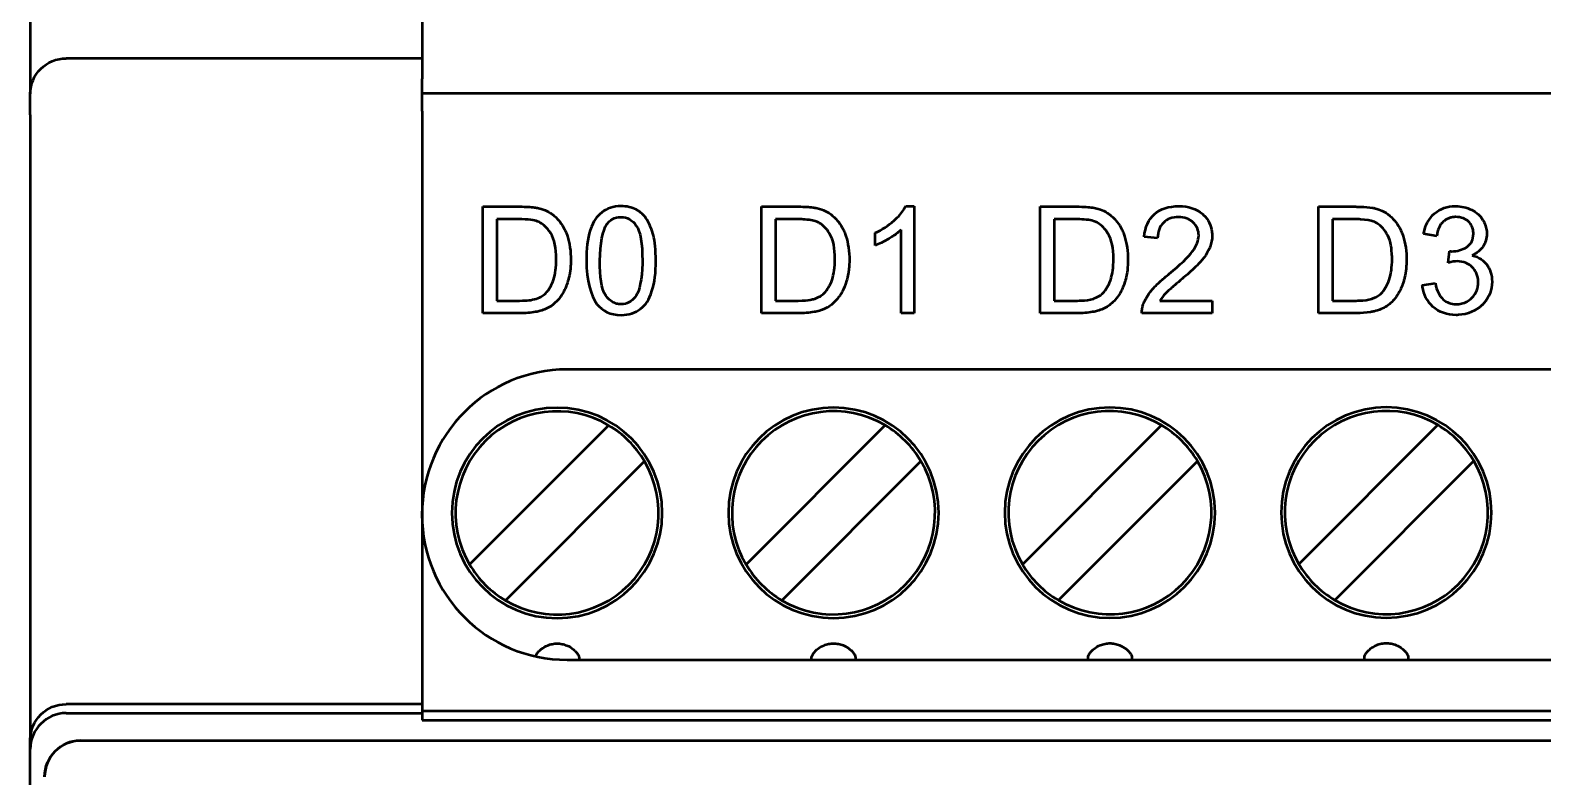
# Model space of a CAD drawing. Header units: millimetres. Extents: x 52 to 3850, y 79 to 1546.
# Drawn here: x 1222.01 to 1255, y 960.86 to 977.13 of the extents above; entities that cross this region are included whole.
import ezdxf

# ---------------------------------------------------------------- set-up
doc = ezdxf.new("R2010")
doc.units = ezdxf.units.MM
doc.header["$LTSCALE"] = 25
doc.layers.add('Visible', color=7, linetype='Continuous', lineweight=50)

msp = doc.modelspace()

# ---------------------------------------------------------------- linework, layer by layer
at = {"layer": 'Visible'}
for p, q in [((1222.009, 997.314), (1222.009, 975.749)), ((1230.554, 997.313), (1230.554, 976.522)), ((1230.554, 976.522), (1222.796, 976.522)), ((1230.554, 976.522), (1230.554, 976.078)), ((1230.554, 975.371), (1230.554, 976.078)), ((1222.009, 975.293), (1222.009, 975.749)), ((1327.389, 975.752), (1230.554, 975.752)), ((1222.009, 975.293), (1222.009, 961.67)), ((1230.554, 975.371), (1230.554, 962.443)), ((1231.882, 970.966), (1231.882, 973.289)), ((1237.957, 970.966), (1237.957, 973.289)), ((1241.104, 973.299), (1241.288, 973.299)), ((1241.288, 973.299), (1241.288, 970.966)), ((1244.033, 970.966), (1244.033, 973.289)), ((1250.109, 970.966), (1250.109, 973.289)), ((1232.187, 973.014), (1232.187, 971.239)), ((1238.263, 973.014), (1238.263, 971.239)), ((1244.339, 973.014), (1244.339, 971.239)), ((1250.415, 973.014), (1250.415, 971.239)), ((1240.434, 972.44), (1240.434, 972.715)), ((1241.003, 970.966), (1241.003, 972.784)), ((1246.598, 972.599), (1246.305, 972.629)), ((1252.685, 972.647), (1252.4, 972.698)), ((1252.933, 972.067), (1252.964, 972.317)), ((1252.371, 971.58), (1252.655, 971.617)), ((1246.648, 971.239), (1247.79, 971.239)), ((1247.79, 971.239), (1247.79, 970.966)), ((1241.288, 970.966), (1241.003, 970.966)), ((1247.79, 970.966), (1246.252, 970.966)), ((1306.136, 969.739), (1233.718, 969.739)), ((1231.593, 965.486), (1234.624, 968.52)), ((1237.621, 965.488), (1240.653, 968.523)), ((1243.649, 965.491), (1246.681, 968.526)), ((1249.678, 965.494), (1252.71, 968.529)), ((1235.408, 967.737), (1232.376, 964.703)), ((1241.436, 967.74), (1238.405, 964.706)), ((1247.465, 967.743), (1244.433, 964.709)), ((1253.493, 967.746), (1250.462, 964.712)), ((1233.718, 963.41), (1324.225, 963.41)), ((1230.554, 962.443), (1222.796, 962.443)), ((1230.554, 962.443), (1230.554, 962.248)), ((1327.389, 962.291), (1230.554, 962.291)), ((1222.796, 962.248), (1230.554, 962.248)), ((1230.554, 962.248), (1230.554, 962.091)), ((1230.554, 962.091), (1327.389, 962.091)), ((1222.009, 961.461), (1222.009, 961.67)), ((1223.096, 961.652), (1223.114, 961.652)), ((1223.114, 961.652), (1334.829, 961.652)), ((1222.009, 892.57), (1222.009, 961.461))]:
    msp.add_line(p, q, dxfattribs=at)
at = {"layer": 'Visible', "extrusion": (0, 0, -1)}
for centre in [(-1233.5, 966.612), (-1239.529, 966.614), (-1245.557, 966.617), (-1251.586, 966.62)]:
    msp.add_circle(centre, 2.294, dxfattribs=at)
at = {"layer": 'Visible'}
for centre, radius, start, end in [((1233.718, 966.574), 3.165, 90, 180), ((1233.5, 966.612), 2.215, 59.5055, 210.5505), ((1239.529, 966.614), 2.215, 59.5055, 210.5505), ((1245.557, 966.617), 2.215, 59.5055, 210.5505), ((1251.586, 966.62), 2.215, 59.5055, 210.5505), ((1233.5, 966.612), 2.215, 30.5505, 59.5055), ((1239.529, 966.614), 2.215, 30.5505, 59.5055), ((1245.557, 966.617), 2.215, 30.5505, 59.5055), ((1251.586, 966.62), 2.215, 30.5505, 59.5055), ((1233.5, 966.612), 2.215, 239.5055, 30.5505), ((1239.529, 966.614), 2.215, 239.5055, 30.5505), ((1245.557, 966.617), 2.215, 239.5055, 30.5505), ((1251.586, 966.62), 2.215, 239.5055, 30.5505), ((1233.718, 966.574), 3.165, 180, 270), ((1233.5, 966.612), 2.215, 210.5505, 239.5055), ((1239.529, 966.614), 2.215, 210.5505, 239.5055), ((1245.557, 966.617), 2.215, 210.5505, 239.5055), ((1251.586, 966.62), 2.215, 210.5505, 239.5055)]:
    msp.add_arc(centre, radius, start, end, dxfattribs=at)
at = {"layer": 'Visible', "extrusion": (0, 0, -1)}
for centre, start, end in [((-1233.502, 963.451), 179.5019, 184.8801), ((-1239.53, 963.454), 354.766, 0.4421), ((-1239.53, 963.454), 179.5019, 185.234), ((-1245.559, 963.456), 354.4119, 0.4421), ((-1245.559, 963.456), 179.5019, 185.5881), ((-1251.587, 963.459), 354.0576, 0.4421), ((-1251.587, 963.459), 179.5019, 185.9424)]:
    msp.add_arc(centre, 0.478, start, end, dxfattribs=at)
for centre, major_axis, ratio, start_param, end_param in [((1222.796, 975.749), (0.786, 0), 0.982697, 3.141593, 4.712389), ((1222.796, 961.67), (0.786, 0), 0.982697, 3.141593, 4.712389), ((1223.114, 960.861), (0.559, 0.559), 0.999315, 3.927333, 5.497433)]:
    msp.add_ellipse(centre, major_axis=major_axis, ratio=ratio, start_param=start_param, end_param=end_param, dxfattribs=at)
at = {"layer": 'Visible'}
for centre, major_axis, ratio, start_param, end_param in [((1222.796, 961.461), (0, -0.787), 0.999848, 3.141593, 4.712389), ((1223.114, 960.86), (0, 0.791), 0.999657, 0.023551, 1.570157)]:
    msp.add_ellipse(centre, major_axis=major_axis, ratio=ratio, start_param=start_param, end_param=end_param, dxfattribs=at)
for points, knots in [([(1231.882, 973.289), (1232.139, 973.289), (1232.396, 973.289), (1232.68, 973.289), (1232.831, 973.289), (1232.923, 973.283), (1233.011, 973.27), (1233.039, 973.266), (1233.061, 973.263), (1233.093, 973.255), (1233.181, 973.235), (1233.226, 973.216), (1233.271, 973.194), (1233.331, 973.166), (1233.375, 973.139), (1233.434, 973.089), (1233.532, 973.005), (1233.608, 972.906), (1233.664, 972.794), (1233.681, 972.761), (1233.697, 972.723), (1233.709, 972.691), (1233.754, 972.573), (1233.794, 972.378), (1233.799, 972.194), (1233.799, 972.176), (1233.799, 972.158), (1233.799, 972.14), (1233.799, 971.997), (1233.787, 971.867), (1233.757, 971.742), (1233.751, 971.719), (1233.745, 971.696), (1233.738, 971.671), (1233.702, 971.554), (1233.674, 971.491), (1233.637, 971.423), (1233.62, 971.392), (1233.603, 971.365), (1233.58, 971.332), (1233.576, 971.326), (1233.572, 971.322), (1233.568, 971.316), (1233.557, 971.301), (1233.546, 971.287), (1233.535, 971.274), (1233.479, 971.207), (1233.431, 971.164), (1233.368, 971.122), (1233.301, 971.077), (1233.217, 971.04), (1233.132, 971.016), (1233.118, 971.012), (1233.103, 971.008), (1233.091, 971.005), (1233.022, 970.988), (1232.887, 970.969), (1232.773, 970.966), (1232.755, 970.966), (1232.735, 970.966), (1232.719, 970.966), (1232.49, 970.966), (1232.157, 970.966), (1231.882, 970.966)], [0.3042447, 0.3042447, 0.3042447, 0.3042447, 0.4053421, 0.4053421, 0.4053421, 0.4465026, 0.4465026, 0.4465026, 0.4592559, 0.4592559, 0.4592559, 0.4821653, 0.4821653, 0.4821653, 0.5131307, 0.5131307, 0.5131307, 0.5638954, 0.5638954, 0.5638954, 0.578976, 0.578976, 0.578976, 0.6441163, 0.6441163, 0.6441163, 0.6504663, 0.6504663, 0.6504663, 0.7010586, 0.7010586, 0.7010586, 0.7107561, 0.7107561, 0.7107561, 0.7452102, 0.7452102, 0.7452102, 0.7605198, 0.7605198, 0.7605198, 0.7627445, 0.7627445, 0.7627445, 0.7690261, 0.7690261, 0.7690261, 0.8016999, 0.8016999, 0.8016999, 0.8372101, 0.8372101, 0.8372101, 0.8428845, 0.8428845, 0.8428845, 0.8848278, 0.8848278, 0.8848278, 0.8916952, 0.8916952, 0.8916952, 1, 1, 1, 1]), ([(1234.14, 972.111), (1234.14, 972.372), (1234.162, 972.59), (1234.225, 972.776), (1234.295, 972.986), (1234.356, 973.066), (1234.477, 973.163), (1234.588, 973.254), (1234.728, 973.299), (1234.897, 973.299), (1235.02, 973.299), (1235.129, 973.274), (1235.226, 973.224), (1235.326, 973.171), (1235.399, 973.098), (1235.458, 973.006), (1235.518, 972.913), (1235.57, 972.783), (1235.602, 972.66), (1235.631, 972.55), (1235.654, 972.329), (1235.654, 972.111), (1235.654, 971.852), (1235.632, 971.635), (1235.57, 971.451), (1235.501, 971.244), (1235.439, 971.16), (1235.319, 971.062), (1235.205, 970.97), (1235.068, 970.926), (1234.897, 970.926), (1234.658, 970.926), (1234.487, 971.018), (1234.37, 971.166), (1234.242, 971.326), (1234.14, 971.692), (1234.14, 972.111)], [0, 0, 0, 0, 0.100125, 0.100125, 0.100125, 0.177991, 0.177991, 0.177991, 0.250317, 0.250317, 0.250317, 0.303162, 0.303162, 0.303162, 0.355476, 0.355476, 0.355476, 0.417933, 0.417933, 0.417933, 0.501171, 0.501171, 0.501171, 0.600041, 0.600041, 0.600041, 0.678469, 0.678469, 0.678469, 0.7504, 0.7504, 0.7504, 0.850626, 0.850626, 0.850626, 1, 1, 1, 1]), ([(1237.957, 973.289), (1238.215, 973.289), (1238.472, 973.289), (1238.757, 973.289), (1238.904, 973.289), (1238.996, 973.283), (1239.083, 973.271), (1239.112, 973.267), (1239.136, 973.263), (1239.17, 973.255), (1239.254, 973.236), (1239.298, 973.217), (1239.341, 973.197), (1239.404, 973.167), (1239.45, 973.14), (1239.51, 973.089), (1239.609, 973.004), (1239.685, 972.904), (1239.741, 972.791), (1239.757, 972.759), (1239.773, 972.722), (1239.784, 972.691), (1239.829, 972.571), (1239.871, 972.374), (1239.875, 972.187), (1239.876, 972.171), (1239.876, 972.156), (1239.876, 972.14), (1239.876, 972.066), (1239.872, 971.995), (1239.865, 971.926), (1239.861, 971.893), (1239.856, 971.859), (1239.851, 971.826), (1239.842, 971.774), (1239.831, 971.726), (1239.814, 971.671), (1239.78, 971.56), (1239.753, 971.501), (1239.724, 971.444), (1239.717, 971.431), (1239.71, 971.419), (1239.703, 971.406), (1239.696, 971.394), (1239.689, 971.382), (1239.681, 971.37), (1239.673, 971.357), (1239.665, 971.345), (1239.656, 971.332), (1239.636, 971.305), (1239.616, 971.28), (1239.595, 971.256), (1239.549, 971.203), (1239.501, 971.16), (1239.444, 971.122), (1239.371, 971.073), (1239.302, 971.044), (1239.223, 971.02), (1239.205, 971.015), (1239.184, 971.009), (1239.168, 971.005), (1239.097, 970.988), (1238.962, 970.969), (1238.847, 970.966), (1238.829, 970.966), (1238.81, 970.966), (1238.794, 970.966), (1238.565, 970.966), (1238.233, 970.966), (1237.957, 970.966)], [0.3042064, 0.3042064, 0.3042064, 0.3042064, 0.4054495, 0.4054495, 0.4054495, 0.4458625, 0.4458625, 0.4458625, 0.4593579, 0.4593579, 0.4593579, 0.4814037, 0.4814037, 0.4814037, 0.5131901, 0.5131901, 0.5131901, 0.5643362, 0.5643362, 0.5643362, 0.5789264, 0.5789264, 0.5789264, 0.6448741, 0.6448741, 0.6448741, 0.6504379, 0.6504379, 0.6504379, 0.6766946, 0.6766946, 0.6766946, 0.689534, 0.689534, 0.689534, 0.7097523, 0.7097523, 0.7097523, 0.7382864, 0.7382864, 0.7382864, 0.7447031, 0.7447031, 0.7447031, 0.751016, 0.751016, 0.751016, 0.757329, 0.757329, 0.757329, 0.7708421, 0.7708421, 0.7708421, 0.800672, 0.800672, 0.800672, 0.8348106, 0.8348106, 0.8348106, 0.8427042, 0.8427042, 0.8427042, 0.8850251, 0.8850251, 0.8850251, 0.8916774, 0.8916774, 0.8916774, 1, 1, 1, 1]), ([(1240.434, 972.715), (1240.588, 972.788), (1240.722, 972.872), (1240.852, 972.988), (1240.858, 972.993), (1240.863, 972.997), (1240.868, 973.003), (1240.886, 973.019), (1240.903, 973.035), (1240.918, 973.05), (1241.01, 973.143), (1241.062, 973.212), (1241.104, 973.299)], [0.471111, 0.471111, 0.471111, 0.471111, 0.5458082, 0.5458082, 0.5458082, 0.5485883, 0.5485883, 0.5485883, 0.5573772, 0.5573772, 0.5573772, 0.6108493, 0.6108493, 0.6108493, 0.6108493]), ([(1244.033, 973.289), (1244.291, 973.289), (1244.548, 973.289), (1244.832, 973.289), (1244.995, 973.289), (1245.09, 973.282), (1245.184, 973.267), (1245.204, 973.264), (1245.221, 973.261), (1245.245, 973.255), (1245.333, 973.235), (1245.378, 973.216), (1245.423, 973.194), (1245.483, 973.166), (1245.527, 973.139), (1245.586, 973.089), (1245.684, 973.006), (1245.76, 972.906), (1245.816, 972.793), (1245.833, 972.76), (1245.849, 972.722), (1245.861, 972.691), (1245.905, 972.573), (1245.946, 972.378), (1245.951, 972.194), (1245.951, 972.176), (1245.951, 972.158), (1245.951, 972.14), (1245.951, 971.977), (1245.935, 971.831), (1245.896, 971.692), (1245.894, 971.685), (1245.892, 971.678), (1245.89, 971.671), (1245.856, 971.557), (1245.828, 971.495), (1245.792, 971.429), (1245.775, 971.396), (1245.757, 971.367), (1245.732, 971.332), (1245.69, 971.274), (1245.656, 971.237), (1245.621, 971.203), (1245.589, 971.173), (1245.557, 971.146), (1245.52, 971.122), (1245.453, 971.077), (1245.369, 971.04), (1245.284, 971.016), (1245.27, 971.012), (1245.255, 971.008), (1245.243, 971.005), (1245.174, 970.988), (1245.039, 970.969), (1244.925, 970.966), (1244.907, 970.966), (1244.887, 970.966), (1244.871, 970.966), (1244.642, 970.966), (1244.309, 970.966), (1244.033, 970.966)], [0.3042253, 0.3042253, 0.3042253, 0.3042253, 0.4053163, 0.4053163, 0.4053163, 0.4496528, 0.4496528, 0.4496528, 0.4592396, 0.4592396, 0.4592396, 0.4822035, 0.4822035, 0.4822035, 0.5132366, 0.5132366, 0.5132366, 0.564014, 0.564014, 0.564014, 0.5789809, 0.5789809, 0.5789809, 0.6440413, 0.6440413, 0.6440413, 0.6504485, 0.6504485, 0.6504485, 0.7079332, 0.7079332, 0.7079332, 0.7107083, 0.7107083, 0.7107083, 0.7441587, 0.7441587, 0.7441587, 0.7605245, 0.7605245, 0.7605245, 0.7823966, 0.7823966, 0.7823966, 0.8017126, 0.8017126, 0.8017126, 0.8372205, 0.8372205, 0.8372205, 0.8428945, 0.8428945, 0.8428945, 0.8848351, 0.8848351, 0.8848351, 0.8917021, 0.8917021, 0.8917021, 1, 1, 1, 1]), ([(1246.305, 972.629), (1246.325, 972.847), (1246.403, 973.014), (1246.532, 973.127), (1246.661, 973.24), (1246.84, 973.299), (1247.061, 973.299), (1247.272, 973.299), (1247.443, 973.246), (1247.574, 973.129), (1247.58, 973.124), (1247.586, 973.119), (1247.592, 973.113), (1247.709, 973), (1247.762, 972.887), (1247.781, 972.747), (1247.785, 972.717), (1247.787, 972.686), (1247.787, 972.654), (1247.787, 972.57), (1247.771, 972.486), (1247.744, 972.413), (1247.739, 972.401), (1247.734, 972.388), (1247.73, 972.379), (1247.71, 972.331), (1247.66, 972.244), (1247.611, 972.181), (1247.586, 972.148), (1247.562, 972.119), (1247.54, 972.095), (1247.509, 972.06), (1247.426, 971.974), (1247.318, 971.876), (1247.256, 971.82), (1247.192, 971.764), (1247.1, 971.687), (1246.956, 971.565), (1246.912, 971.526), (1246.866, 971.485), (1246.826, 971.449), (1246.795, 971.421), (1246.77, 971.394), (1246.721, 971.343), (1246.68, 971.291), (1246.648, 971.239)], [0.5205294, 0.5205294, 0.5205294, 0.5205294, 0.5721702, 0.5721702, 0.5721702, 0.6244059, 0.6244059, 0.6244059, 0.6741297, 0.6741297, 0.6741297, 0.6763755, 0.6763755, 0.6763755, 0.7169293, 0.7169293, 0.7169293, 0.7255269, 0.7255269, 0.7255269, 0.7478034, 0.7478034, 0.7478034, 0.7512982, 0.7512982, 0.7512982, 0.7740283, 0.7740283, 0.7740283, 0.7857059, 0.7857059, 0.7857059, 0.8160373, 0.8160373, 0.8160373, 0.8334924, 0.8334924, 0.8334924, 0.8507806, 0.8507806, 0.8507806, 0.8660026, 0.8660026, 0.8660026, 0.8952781, 0.8952781, 0.8952781, 0.8952781]), ([(1250.109, 973.289), (1250.367, 973.289), (1250.624, 973.289), (1250.908, 973.289), (1250.92, 973.289), (1250.929, 973.289), (1250.94, 973.288), (1250.966, 973.288), (1250.991, 973.288), (1251.014, 973.287), (1251.129, 973.284), (1251.207, 973.277), (1251.287, 973.263), (1251.298, 973.261), (1251.308, 973.258), (1251.322, 973.255), (1251.407, 973.236), (1251.451, 973.217), (1251.495, 973.196), (1251.557, 973.167), (1251.602, 973.139), (1251.662, 973.089), (1251.76, 973.004), (1251.837, 972.904), (1251.893, 972.791), (1251.909, 972.759), (1251.925, 972.722), (1251.936, 972.691), (1251.981, 972.571), (1252.023, 972.374), (1252.027, 972.187), (1252.027, 972.171), (1252.028, 972.156), (1252.028, 972.14), (1252.028, 971.997), (1252.015, 971.867), (1251.985, 971.742), (1251.979, 971.718), (1251.974, 971.696), (1251.966, 971.671), (1251.931, 971.557), (1251.903, 971.495), (1251.868, 971.429), (1251.85, 971.396), (1251.832, 971.365), (1251.807, 971.332), (1251.735, 971.233), (1251.674, 971.174), (1251.596, 971.122), (1251.52, 971.07), (1251.427, 971.031), (1251.319, 971.005), (1251.294, 970.999), (1251.268, 970.993), (1251.241, 970.989), (1251.146, 970.972), (1251.025, 970.966), (1250.947, 970.966), (1250.765, 970.966), (1250.381, 970.966), (1250.109, 970.966)], [0.3042065, 0.3042065, 0.3042065, 0.3042065, 0.4054496, 0.4054496, 0.4054496, 0.4085127, 0.4085127, 0.4085127, 0.4160556, 0.4160556, 0.4160556, 0.4539437, 0.4539437, 0.4539437, 0.4593579, 0.4593579, 0.4593579, 0.4817004, 0.4817004, 0.4817004, 0.5131901, 0.5131901, 0.5131901, 0.5643362, 0.5643362, 0.5643362, 0.5789265, 0.5789265, 0.5789265, 0.6448742, 0.6448742, 0.6448742, 0.6504379, 0.6504379, 0.6504379, 0.7010926, 0.7010926, 0.7010926, 0.7107157, 0.7107157, 0.7107157, 0.7443381, 0.7443381, 0.7443381, 0.7612001, 0.7612001, 0.7612001, 0.8049579, 0.8049579, 0.8049579, 0.8476147, 0.8476147, 0.8476147, 0.8576235, 0.8576235, 0.8576235, 0.8931859, 0.8931859, 0.8931859, 1, 1, 1, 1]), ([(1252.4, 972.698), (1252.435, 972.888), (1252.514, 973.036), (1252.638, 973.141), (1252.761, 973.246), (1252.915, 973.299), (1253.099, 973.299), (1253.224, 973.299), (1253.34, 973.272), (1253.449, 973.218), (1253.559, 973.162), (1253.634, 973.093), (1253.694, 972.995), (1253.707, 972.973), (1253.719, 972.951), (1253.728, 972.929), (1253.763, 972.853), (1253.778, 972.779), (1253.778, 972.696), (1253.778, 972.595), (1253.748, 972.499), (1253.697, 972.422), (1253.647, 972.345), (1253.563, 972.274), (1253.458, 972.225)], [0.4773164, 0.4773164, 0.4773164, 0.4773164, 0.5244274, 0.5244274, 0.5244274, 0.5712044, 0.5712044, 0.5712044, 0.6030934, 0.6030934, 0.6030934, 0.6337598, 0.6337598, 0.6337598, 0.6402419, 0.6402419, 0.6402419, 0.6626622, 0.6626622, 0.6626622, 0.6899227, 0.6899227, 0.6899227, 0.718502, 0.718502, 0.718502, 0.718502]), ([(1232.187, 971.239), (1232.346, 971.239), (1232.506, 971.239), (1232.683, 971.239), (1232.853, 971.239), (1232.939, 971.248), (1233.043, 971.282), (1233.155, 971.319), (1233.196, 971.347), (1233.252, 971.403), (1233.324, 971.475), (1233.382, 971.574), (1233.422, 971.696), (1233.463, 971.819), (1233.483, 971.969), (1233.483, 972.144), (1233.483, 972.387), (1233.443, 972.574), (1233.363, 972.704), (1233.342, 972.739), (1233.319, 972.772), (1233.295, 972.801), (1233.229, 972.88), (1233.148, 972.937), (1233.072, 972.967), (1233.039, 972.979), (1232.988, 972.992), (1232.93, 973), (1232.854, 973.01), (1232.747, 973.014), (1232.675, 973.014), (1232.571, 973.014), (1232.341, 973.014), (1232.187, 973.014)], [0, 0, 0, 0, 0.0863326, 0.0863326, 0.0863326, 0.1518602, 0.1518602, 0.1518602, 0.2028825, 0.2028825, 0.2028825, 0.2692878, 0.2692878, 0.2692878, 0.3356931, 0.3356931, 0.3356931, 0.4274635, 0.4274635, 0.4274635, 0.4523365, 0.4523365, 0.4523365, 0.5205959, 0.5205959, 0.5205959, 0.5534998, 0.5534998, 0.5534998, 0.5962744, 0.5962744, 0.5962744, 0.6798341, 0.6798341, 0.6798341, 0.6798341]), ([(1234.433, 972.111), (1234.433, 971.761), (1234.462, 971.495), (1234.566, 971.349), (1234.66, 971.217), (1234.74, 971.189), (1234.798, 971.173), (1234.823, 971.166), (1234.851, 971.16), (1234.897, 971.16), (1235.026, 971.161), (1235.131, 971.232), (1235.194, 971.307), (1235.205, 971.32), (1235.216, 971.333), (1235.227, 971.35), (1235.288, 971.436), (1235.356, 971.712), (1235.361, 972.047), (1235.361, 972.069), (1235.361, 972.09), (1235.361, 972.111), (1235.361, 972.494), (1235.317, 972.748), (1235.228, 972.874), (1235.139, 972.999), (1235.027, 973.062), (1234.894, 973.062), (1234.747, 973.062), (1234.649, 972.995), (1234.579, 972.896), (1234.504, 972.789), (1234.433, 972.471), (1234.433, 972.111)], [0, 0, 0, 0, 0.151825, 0.151825, 0.151825, 0.22026, 0.22026, 0.22026, 0.249817, 0.249817, 0.249817, 0.332725, 0.332725, 0.332725, 0.346442, 0.346442, 0.346442, 0.490413, 0.490413, 0.490413, 0.49959, 0.49959, 0.49959, 0.665588, 0.665588, 0.665588, 0.747923, 0.747923, 0.747923, 0.838433, 0.838433, 0.838433, 1, 1, 1, 1]), ([(1238.263, 971.239), (1238.418, 971.239), (1238.573, 971.239), (1238.759, 971.239), (1238.891, 971.239), (1238.961, 971.248), (1239.023, 971.259), (1239.056, 971.265), (1239.086, 971.272), (1239.119, 971.282), (1239.206, 971.311), (1239.275, 971.35), (1239.327, 971.403), (1239.364, 971.44), (1239.395, 971.482), (1239.423, 971.529), (1239.452, 971.578), (1239.477, 971.633), (1239.498, 971.696), (1239.539, 971.819), (1239.559, 971.969), (1239.559, 972.144), (1239.559, 972.375), (1239.533, 972.551), (1239.439, 972.704), (1239.366, 972.823), (1239.31, 972.871), (1239.25, 972.912), (1239.219, 972.934), (1239.182, 972.954), (1239.149, 972.967), (1239.103, 972.984), (1238.986, 973.006), (1238.868, 973.012), (1238.828, 973.013), (1238.782, 973.014), (1238.751, 973.014), (1238.648, 973.014), (1238.418, 973.014), (1238.263, 973.014)], [0, 0, 0, 0, 0.0839138, 0.0839138, 0.0839138, 0.1235258, 0.1235258, 0.1235258, 0.1442114, 0.1442114, 0.1442114, 0.1984487, 0.1984487, 0.1984487, 0.2345281, 0.2345281, 0.2345281, 0.2724055, 0.2724055, 0.2724055, 0.3458009, 0.3458009, 0.3458009, 0.4420544, 0.4420544, 0.4420544, 0.4954137, 0.4954137, 0.4954137, 0.5233714, 0.5233714, 0.5233714, 0.5777646, 0.5777646, 0.5777646, 0.5961459, 0.5961459, 0.5961459, 0.6797749, 0.6797749, 0.6797749, 0.6797749]), ([(1244.339, 971.239), (1244.498, 971.239), (1244.658, 971.239), (1244.835, 971.239), (1244.842, 971.239), (1244.847, 971.239), (1244.854, 971.239), (1244.879, 971.24), (1244.903, 971.24), (1244.924, 971.241), (1245.039, 971.246), (1245.112, 971.255), (1245.196, 971.282), (1245.204, 971.285), (1245.21, 971.287), (1245.217, 971.29), (1245.275, 971.311), (1245.311, 971.331), (1245.344, 971.354), (1245.352, 971.359), (1245.361, 971.366), (1245.369, 971.372), (1245.381, 971.381), (1245.392, 971.391), (1245.404, 971.403), (1245.476, 971.475), (1245.534, 971.574), (1245.574, 971.696), (1245.615, 971.819), (1245.635, 971.969), (1245.635, 972.144), (1245.635, 972.387), (1245.595, 972.574), (1245.515, 972.704), (1245.453, 972.806), (1245.381, 972.881), (1245.3, 972.929), (1245.275, 972.944), (1245.248, 972.957), (1245.224, 972.967), (1245.161, 972.991), (1245.034, 973.01), (1244.9, 973.013), (1244.875, 973.014), (1244.847, 973.014), (1244.827, 973.014), (1244.723, 973.014), (1244.493, 973.014), (1244.339, 973.014)], [0, 0, 0, 0, 0.0863489, 0.0863489, 0.0863489, 0.0890094, 0.0890094, 0.0890094, 0.0989796, 0.0989796, 0.0989796, 0.1521315, 0.1521315, 0.1521315, 0.1557842, 0.1557842, 0.1557842, 0.1847969, 0.1847969, 0.1847969, 0.1923361, 0.1923361, 0.1923361, 0.2029928, 0.2029928, 0.2029928, 0.2693815, 0.2693815, 0.2693815, 0.3357703, 0.3357703, 0.3357703, 0.4275178, 0.4275178, 0.4275178, 0.4989331, 0.4989331, 0.4989331, 0.52063, 0.52063, 0.52063, 0.5843863, 0.5843863, 0.5843863, 0.5963661, 0.5963661, 0.5963661, 0.6798558, 0.6798558, 0.6798558, 0.6798558]), ([(1246.252, 970.966), (1246.25, 971.03), (1246.261, 971.091), (1246.278, 971.142), (1246.28, 971.15), (1246.283, 971.158), (1246.285, 971.164), (1246.307, 971.222), (1246.366, 971.335), (1246.433, 971.423), (1246.447, 971.44), (1246.46, 971.456), (1246.474, 971.472), (1246.527, 971.535), (1246.595, 971.603), (1246.677, 971.677), (1246.703, 971.7), (1246.73, 971.724), (1246.759, 971.749), (1246.787, 971.773), (1246.818, 971.799), (1246.848, 971.823), (1247.082, 972.014), (1247.272, 972.196), (1247.361, 972.316), (1247.45, 972.436), (1247.494, 972.551), (1247.494, 972.66), (1247.494, 972.772), (1247.455, 972.867), (1247.373, 972.945), (1247.29, 973.025), (1247.187, 973.062), (1247.055, 973.062), (1246.916, 973.062), (1246.805, 973.019), (1246.724, 972.939), (1246.642, 972.86), (1246.599, 972.744), (1246.598, 972.599)], [0.166144, 0.166144, 0.166144, 0.166144, 0.1834995, 0.1834995, 0.1834995, 0.1860751, 0.1860751, 0.1860751, 0.2185551, 0.2185551, 0.2185551, 0.2249153, 0.2249153, 0.2249153, 0.2497327, 0.2497327, 0.2497327, 0.2576171, 0.2576171, 0.2576171, 0.265505, 0.265505, 0.265505, 0.3304689, 0.3304689, 0.3304689, 0.3616882, 0.3616882, 0.3616882, 0.3940426, 0.3940426, 0.3940426, 0.4259742, 0.4259742, 0.4259742, 0.4594946, 0.4594946, 0.4594946, 0.4935566, 0.4935566, 0.4935566, 0.4935566]), ([(1250.415, 971.239), (1250.575, 971.239), (1250.734, 971.239), (1250.911, 971.239), (1250.917, 971.239), (1250.923, 971.239), (1250.929, 971.239), (1250.954, 971.24), (1250.978, 971.24), (1250.999, 971.241), (1251.113, 971.246), (1251.182, 971.253), (1251.271, 971.282), (1251.282, 971.286), (1251.288, 971.288), (1251.297, 971.292), (1251.312, 971.297), (1251.325, 971.302), (1251.337, 971.308), (1251.384, 971.328), (1251.411, 971.346), (1251.438, 971.367), (1251.452, 971.377), (1251.467, 971.391), (1251.479, 971.403), (1251.534, 971.458), (1251.61, 971.576), (1251.65, 971.696), (1251.691, 971.819), (1251.711, 971.969), (1251.711, 972.144), (1251.711, 972.186), (1251.71, 972.226), (1251.707, 972.265), (1251.697, 972.439), (1251.668, 972.579), (1251.592, 972.704), (1251.52, 972.822), (1251.464, 972.87), (1251.406, 972.91), (1251.374, 972.933), (1251.333, 972.954), (1251.301, 972.967), (1251.258, 972.983), (1251.141, 973.006), (1251.024, 973.011), (1250.983, 973.013), (1250.935, 973.014), (1250.903, 973.014), (1250.799, 973.014), (1250.57, 973.014), (1250.415, 973.014)], [0, 0, 0, 0, 0.0862346, 0.0862346, 0.0862346, 0.0888506, 0.0888506, 0.0888506, 0.0988085, 0.0988085, 0.0988085, 0.1510194, 0.1510194, 0.1510194, 0.155158, 0.155158, 0.155158, 0.1615256, 0.1615256, 0.1615256, 0.1874482, 0.1874482, 0.1874482, 0.2006156, 0.2006156, 0.2006156, 0.2723695, 0.2723695, 0.2723695, 0.3457453, 0.3457453, 0.3457453, 0.3631543, 0.3631543, 0.3631543, 0.4419167, 0.4419167, 0.4419167, 0.4943969, 0.4943969, 0.4943969, 0.5232676, 0.5232676, 0.5232676, 0.577113, 0.577113, 0.577113, 0.5961738, 0.5961738, 0.5961738, 0.679797, 0.679797, 0.679797, 0.679797]), ([(1252.964, 972.317), (1252.983, 972.315), (1252.999, 972.314), (1253.01, 972.314), (1253.133, 972.314), (1253.242, 972.346), (1253.339, 972.409), (1253.436, 972.473), (1253.485, 972.57), (1253.485, 972.702), (1253.485, 972.731), (1253.483, 972.759), (1253.477, 972.785), (1253.472, 972.812), (1253.463, 972.837), (1253.452, 972.86), (1253.435, 972.898), (1253.408, 972.934), (1253.379, 972.962), (1253.318, 973.022), (1253.215, 973.065), (1253.105, 973.065), (1253.078, 973.065), (1253.052, 973.062), (1253.027, 973.058), (1253.002, 973.054), (1252.979, 973.048), (1252.956, 973.04), (1252.934, 973.032), (1252.912, 973.022), (1252.892, 973.01), (1252.869, 972.996), (1252.849, 972.98), (1252.829, 972.962), (1252.789, 972.925), (1252.762, 972.886), (1252.737, 972.832), (1252.712, 972.779), (1252.695, 972.715), (1252.685, 972.647)], [0.2689778, 0.2689778, 0.2689778, 0.2689778, 0.2719953, 0.2719953, 0.2719953, 0.3045843, 0.3045843, 0.3045843, 0.3371733, 0.3371733, 0.3371733, 0.3443978, 0.3443978, 0.3443978, 0.3516746, 0.3516746, 0.3516746, 0.3634614, 0.3634614, 0.3634614, 0.3910033, 0.3910033, 0.3910033, 0.3977053, 0.3977053, 0.3977053, 0.4044541, 0.4044541, 0.4044541, 0.4112603, 0.4112603, 0.4112603, 0.4190685, 0.4190685, 0.4190685, 0.4350998, 0.4350998, 0.4350998, 0.450799, 0.450799, 0.450799, 0.450799]), ([(1241.003, 972.784), (1240.954, 972.736), (1240.892, 972.688), (1240.819, 972.64), (1240.792, 972.623), (1240.764, 972.605), (1240.734, 972.587), (1240.622, 972.521), (1240.523, 972.473), (1240.434, 972.44)], [0.3251472, 0.3251472, 0.3251472, 0.3251472, 0.3628794, 0.3628794, 0.3628794, 0.3767802, 0.3767802, 0.3767802, 0.4285586, 0.4285586, 0.4285586, 0.4285586]), ([(1253.458, 972.225), (1253.534, 972.208), (1253.599, 972.18), (1253.656, 972.143), (1253.703, 972.111), (1253.746, 972.069), (1253.778, 972.028), (1253.845, 971.939), (1253.893, 971.801), (1253.893, 971.653), (1253.893, 971.472), (1253.833, 971.317), (1253.72, 971.189), (1253.704, 971.171), (1253.686, 971.153), (1253.67, 971.138), (1253.551, 971.024), (1253.363, 970.937), (1253.16, 970.927), (1253.143, 970.926), (1253.126, 970.926), (1253.109, 970.926), (1252.906, 970.926), (1252.737, 970.985), (1252.602, 971.108), (1252.475, 971.224), (1252.401, 971.364), (1252.376, 971.54), (1252.374, 971.553), (1252.372, 971.567), (1252.371, 971.58)], [0.718502, 0.718502, 0.718502, 0.718502, 0.7378257, 0.7378257, 0.7378257, 0.7542493, 0.7542493, 0.7542493, 0.791761, 0.791761, 0.791761, 0.8378458, 0.8378458, 0.8378458, 0.8442251, 0.8442251, 0.8442251, 0.8955451, 0.8955451, 0.8955451, 0.8998284, 0.8998284, 0.8998284, 0.9503757, 0.9503757, 0.9503757, 0.9965293, 0.9965293, 0.9965293, 1, 1, 1, 1]), ([(1252.655, 971.617), (1252.688, 971.456), (1252.743, 971.34), (1252.822, 971.269), (1252.9, 971.198), (1252.996, 971.163), (1253.111, 971.163), (1253.151, 971.163), (1253.19, 971.167), (1253.227, 971.175), (1253.311, 971.194), (1253.385, 971.235), (1253.452, 971.302), (1253.548, 971.399), (1253.59, 971.508), (1253.59, 971.647), (1253.59, 971.781), (1253.535, 971.897), (1253.461, 971.971), (1253.389, 972.042), (1253.264, 972.098), (1253.134, 972.098), (1253.08, 972.098), (1253.013, 972.088), (1252.933, 972.067)], [0.0263158, 0.0263158, 0.0263158, 0.0263158, 0.0577008, 0.0577008, 0.0577008, 0.0890857, 0.0890857, 0.0890857, 0.1002412, 0.1002412, 0.1002412, 0.1257423, 0.1257423, 0.1257423, 0.1609764, 0.1609764, 0.1609764, 0.1946647, 0.1946647, 0.1946647, 0.2308586, 0.2308586, 0.2308586, 0.2458133, 0.2458133, 0.2458133, 0.2458133]), ([(1233.048, 963.526), (1233.058, 963.544), (1233.073, 963.564), (1233.109, 963.604), (1233.131, 963.625), (1233.195, 963.674), (1233.239, 963.701), (1233.323, 963.736), (1233.358, 963.746), (1233.413, 963.757), (1233.432, 963.76), (1233.468, 963.763), (1233.485, 963.764), (1233.518, 963.764), (1233.535, 963.763), (1233.571, 963.76), (1233.589, 963.757), (1233.644, 963.747), (1233.679, 963.736), (1233.768, 963.699), (1233.818, 963.668), (1233.882, 963.616), (1233.901, 963.597), (1233.933, 963.561), (1233.946, 963.543), (1233.956, 963.526)], [0, 0, 0, 0, 0.00656884, 0.00656884, 0.01351777, 0.01351777, 0.02407456, 0.02407456, 0.03119164, 0.03119164, 0.03485106, 0.03485106, 0.03801407, 0.03801407, 0.04116731, 0.04116731, 0.04478898, 0.04478898, 0.05177951, 0.05177951, 0.06372066, 0.06372066, 0.07002628, 0.07002628, 0.07602812, 0.07602812, 0.07602812, 0.07602812]), ([(1239.076, 963.529), (1239.087, 963.547), (1239.101, 963.567), (1239.138, 963.607), (1239.16, 963.628), (1239.223, 963.677), (1239.268, 963.704), (1239.351, 963.738), (1239.386, 963.749), (1239.442, 963.76), (1239.461, 963.763), (1239.497, 963.766), (1239.513, 963.767), (1239.547, 963.767), (1239.563, 963.766), (1239.599, 963.763), (1239.618, 963.76), (1239.673, 963.749), (1239.707, 963.739), (1239.797, 963.702), (1239.847, 963.671), (1239.91, 963.619), (1239.929, 963.6), (1239.961, 963.564), (1239.974, 963.546), (1239.984, 963.529)], [0, 0, 0, 0, 0.00656884, 0.00656884, 0.01351777, 0.01351777, 0.02407456, 0.02407456, 0.03119164, 0.03119164, 0.03485106, 0.03485106, 0.03801407, 0.03801407, 0.04116731, 0.04116731, 0.04478898, 0.04478898, 0.05177951, 0.05177951, 0.06372066, 0.06372066, 0.07002628, 0.07002628, 0.07602812, 0.07602812, 0.07602812, 0.07602812]), ([(1245.105, 963.532), (1245.115, 963.55), (1245.13, 963.57), (1245.166, 963.61), (1245.188, 963.631), (1245.252, 963.68), (1245.296, 963.707), (1245.38, 963.741), (1245.415, 963.752), (1245.47, 963.763), (1245.489, 963.766), (1245.525, 963.769), (1245.542, 963.77), (1245.575, 963.77), (1245.592, 963.769), (1245.628, 963.766), (1245.646, 963.763), (1245.701, 963.752), (1245.736, 963.742), (1245.825, 963.705), (1245.875, 963.674), (1245.939, 963.622), (1245.958, 963.603), (1245.99, 963.567), (1246.003, 963.549), (1246.013, 963.532)], [0, 0, 0, 0, 0.00656884, 0.00656884, 0.01351777, 0.01351777, 0.02407456, 0.02407456, 0.03119164, 0.03119164, 0.03485106, 0.03485106, 0.03801407, 0.03801407, 0.04116731, 0.04116731, 0.04478898, 0.04478898, 0.05177951, 0.05177951, 0.06372066, 0.06372066, 0.07002628, 0.07002628, 0.07602812, 0.07602812, 0.07602812, 0.07602812]), ([(1251.133, 963.534), (1251.144, 963.553), (1251.158, 963.572), (1251.195, 963.613), (1251.217, 963.633), (1251.28, 963.683), (1251.325, 963.71), (1251.408, 963.744), (1251.443, 963.755), (1251.499, 963.766), (1251.518, 963.769), (1251.554, 963.772), (1251.57, 963.773), (1251.604, 963.773), (1251.62, 963.772), (1251.656, 963.769), (1251.675, 963.766), (1251.729, 963.755), (1251.764, 963.745), (1251.854, 963.708), (1251.904, 963.677), (1251.967, 963.625), (1251.986, 963.606), (1252.018, 963.57), (1252.031, 963.552), (1252.041, 963.535)], [0, 0, 0, 0, 0.00656884, 0.00656884, 0.01351777, 0.01351777, 0.02407456, 0.02407456, 0.03119164, 0.03119164, 0.03485106, 0.03485106, 0.03801407, 0.03801407, 0.04116731, 0.04116731, 0.04478898, 0.04478898, 0.05177951, 0.05177951, 0.06372066, 0.06372066, 0.07002628, 0.07002628, 0.07602812, 0.07602812, 0.07602812, 0.07602812]), ([(1233.029, 963.486), (1233.032, 963.494), (1233.035, 963.503), (1233.042, 963.516), (1233.045, 963.521), (1233.048, 963.526)], [-0.040907098, -0.040907098, -0.040907098, -0.040907098, -0.037867249, -0.037867249, -0.036286022, -0.036286022, -0.036286022, -0.036286022]), ([(1233.956, 963.526), (1233.959, 963.521), (1233.962, 963.517), (1233.975, 963.49), (1233.98, 963.47), (1233.98, 963.455)], [-0.145283651, -0.145283651, -0.145283651, -0.145283651, -0.143698733, -0.143698733, -0.136272884, -0.136272884, -0.136272884, -0.136272884]), ([(1239.052, 963.457), (1239.052, 963.473), (1239.057, 963.493), (1239.071, 963.519), (1239.073, 963.524), (1239.076, 963.529)], [-0.045293099, -0.045293099, -0.045293099, -0.045293099, -0.037867249, -0.037867249, -0.036286022, -0.036286022, -0.036286022, -0.036286022]), ([(1239.984, 963.529), (1239.987, 963.524), (1239.99, 963.52), (1240.003, 963.493), (1240.009, 963.473), (1240.009, 963.458)], [-0.145283651, -0.145283651, -0.145283651, -0.145283651, -0.143698733, -0.143698733, -0.136272884, -0.136272884, -0.136272884, -0.136272884]), ([(1245.08, 963.46), (1245.081, 963.476), (1245.086, 963.496), (1245.099, 963.522), (1245.102, 963.527), (1245.105, 963.532)], [0.045489893, 0.045489893, 0.045489893, 0.045489893, 0.052915742, 0.052915742, 0.05449697, 0.05449697, 0.05449697, 0.05449697]), ([(1246.013, 963.532), (1246.016, 963.527), (1246.018, 963.522), (1246.032, 963.496), (1246.037, 963.476), (1246.037, 963.461)], [0.127065322, 0.127065322, 0.127065322, 0.127065322, 0.128650241, 0.128650241, 0.13607609, 0.13607609, 0.13607609, 0.13607609]), ([(1251.109, 963.463), (1251.109, 963.479), (1251.114, 963.499), (1251.128, 963.525), (1251.13, 963.53), (1251.133, 963.534)], [-0.045293099, -0.045293099, -0.045293099, -0.045293099, -0.037867249, -0.037867249, -0.036286022, -0.036286022, -0.036286022, -0.036286022]), ([(1252.041, 963.535), (1252.044, 963.53), (1252.047, 963.525), (1252.06, 963.499), (1252.066, 963.479), (1252.066, 963.464)], [-0.145283651, -0.145283651, -0.145283651, -0.145283651, -0.143698733, -0.143698733, -0.136272884, -0.136272884, -0.136272884, -0.136272884])]:
    msp.add_open_spline(points, degree=3, knots=knots, dxfattribs=at)

doc.saveas('drawing.dxf')
